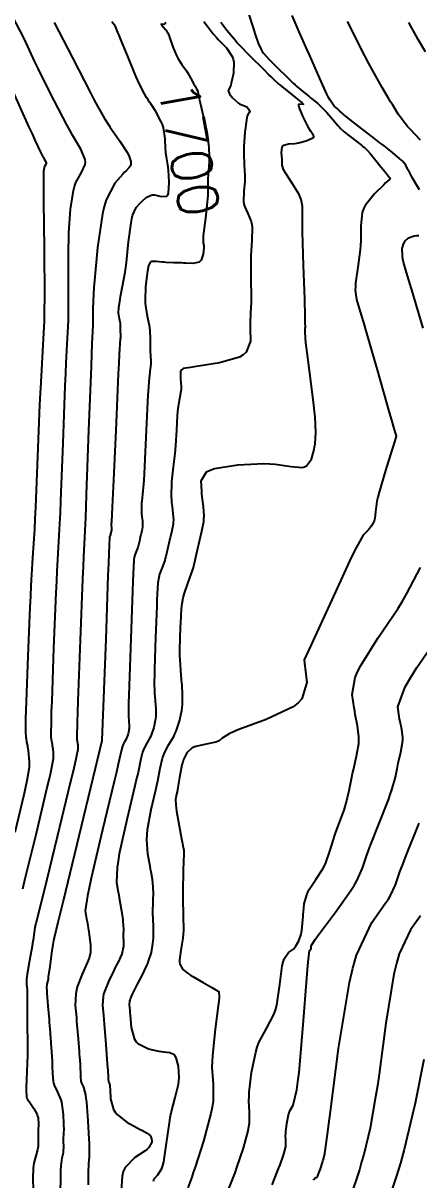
# Model space of a CAD drawing. Header units: metres. Extents: x 837475 to 838479, y 1189012 to 1191015.
# Drawn here: x 837652.5 to 837690.1, y 1189838.2 to 1189948.3 of the extents above; entities that cross this region are included whole.
import ezdxf

# ---------------------------------------------------------------- set-up
doc = ezdxf.new("R2010")
doc.units = ezdxf.units.M
doc.header["$LTSCALE"] = 0.3
doc.layers.add('COTAS 10', color=1, linetype='Continuous')
doc.layers.add('COTAS INT', color=252, linetype='Continuous')
doc.styles.get("Standard").update_dxf_attribs({"font": 'simplex.shx'})

msp = doc.modelspace()

# ---------------------------------------------------------------- linework, layer by layer
at = {"layer": 'COTAS 10'}
for points in [[(837666.057, 1189948.346), (837666.001, 1189948.26), (837665.944, 1189948.198), (837665.738, 1189948.164), (837665.624, 1189948.203), (837665.625, 1189948.187), (837665.64, 1189948.16), (837665.812, 1189947.962), (837666.04, 1189947.707), (837666.09, 1189947.642), (837666.135, 1189947.581), (837666.251, 1189947.383), (837666.373, 1189947.068), (837666.394, 1189947.011), (837666.421, 1189946.934), (837666.476, 1189946.779), (837666.727, 1189946.048), (837667.034, 1189945.265), (837667.125, 1189945.077), (837667.218, 1189944.901), (837667.573, 1189944.371), (837667.933, 1189943.891), (837668.029, 1189943.747), (837668.123, 1189943.597), (837668.45, 1189943.018), (837668.725, 1189942.496), (837668.786, 1189942.383), (837668.842, 1189942.284), (837668.991, 1189942.038), (837669.08, 1189941.877), (837669.097, 1189941.831), (837669.112, 1189941.784), (837669.138, 1189941.607), (837669.215, 1189941.17), (837669.261, 1189940.96), (837669.318, 1189940.71), (837669.611, 1189939.483), (837669.914, 1189938.117), (837669.977, 1189937.78), (837670.03, 1189937.46), (837670.146, 1189936.452), (837670.173, 1189935.571), (837670.172, 1189935.331), (837670.166, 1189935.093), (837670.109, 1189934.249), (837670.051, 1189933.488), (837670.044, 1189933.303), (837670.04, 1189933.129), (837670.061, 1189932.592), (837670.053, 1189931.871), (837670.031, 1189931.581), (837670.001, 1189931.252), (837669.824, 1189929.737), (837669.652, 1189928.293), (837669.625, 1189928.009), (837669.607, 1189927.775), (837669.617, 1189927.348), (837669.659, 1189927.126), (837669.662, 1189927.022), (837669.66, 1189926.899), (837669.621, 1189926.3), (837669.434, 1189925.727), (837669.339, 1189925.62), (837669.225, 1189925.536), (837668.659, 1189925.42), (837667.953, 1189925.449), (837667.751, 1189925.456), (837667.546, 1189925.463), (837666.785, 1189925.487), (837666.061, 1189925.52), (837665.88, 1189925.533), (837665.706, 1189925.547), (837665.15, 1189925.613), (837664.731, 1189925.6), (837664.645, 1189925.564), (837664.571, 1189925.515), (837664.409, 1189925.223), (837664.318, 1189924.672), (837664.29, 1189924.459), (837664.259, 1189924.221), (837664.135, 1189923.142), (837664.076, 1189921.962), (837664.086, 1189921.66), (837664.108, 1189921.368), (837664.283, 1189920.404), (837664.478, 1189919.524), (837664.513, 1189919.286), (837664.54, 1189919.05), (837664.566, 1189918.216), (837664.556, 1189917.465), (837664.56, 1189917.282), (837664.566, 1189917.109), (837664.611, 1189916.572), (837664.641, 1189916.102), (837664.637, 1189915.972), (837664.628, 1189915.841), (837664.555, 1189915.369), (837664.434, 1189914.185), (837664.395, 1189913.607), (837664.355, 1189912.919), (837664.19, 1189909.531), (837664.026, 1189906.102), (837663.987, 1189905.389), (837663.95, 1189904.779), (837663.837, 1189903.43), (837663.762, 1189902.791), (837663.749, 1189902.628), (837663.739, 1189902.472), (837663.733, 1189901.961), (837663.756, 1189901.513), (837663.765, 1189901.397), (837663.775, 1189901.284), (837663.822, 1189900.904), (837663.846, 1189900.543), (837663.843, 1189900.442), (837663.834, 1189900.34), (837663.766, 1189899.968), (837663.672, 1189899.589), (837663.647, 1189899.483), (837663.623, 1189899.376), (837663.539, 1189898.986), (837663.444, 1189898.594), (837663.412, 1189898.486), (837663.378, 1189898.379), (837663.236, 1189897.994), (837663.105, 1189897.633), (837663.078, 1189897.541), (837663.055, 1189897.453), (837663.006, 1189897.161), (837662.948, 1189895.856), (837662.919, 1189895.128), (837662.885, 1189894.242), (837662.717, 1189889.718), (837662.561, 1189885.187), (837662.533, 1189884.297), (837662.513, 1189883.564), (837662.499, 1189882.231), (837662.527, 1189881.927), (837662.541, 1189881.757), (837662.56, 1189881.449), (837662.555, 1189881.133), (837662.546, 1189881.043), (837662.533, 1189880.952), (837662.46, 1189880.616), (837662.35, 1189880.292), (837662.315, 1189880.209), (837662.278, 1189880.129), (837662.126, 1189879.865), (837661.981, 1189879.601), (837661.949, 1189879.521), (837661.92, 1189879.439), (837661.845, 1189879.117), (837661.534, 1189877.739), (837661.357, 1189876.991), (837661.14, 1189876.083), (837660.03, 1189871.482), (837658.945, 1189866.866), (837658.745, 1189865.95), (837658.589, 1189865.191), (837658.385, 1189863.757), (837658.486, 1189863.2), (837658.521, 1189862.994), (837658.559, 1189862.766), (837658.724, 1189861.754), (837658.864, 1189860.749), (837658.887, 1189860.525), (837658.903, 1189860.324), (837658.902, 1189859.796), (837658.747, 1189859.252), (837658.666, 1189859.042), (837658.569, 1189858.806), (837658.08, 1189857.737), (837657.619, 1189856.527), (837657.539, 1189856.202), (837657.48, 1189855.881), (837657.442, 1189854.757), (837657.542, 1189853.605), (837657.57, 1189853.267), (837657.599, 1189852.92), (837657.706, 1189851.597), (837657.8, 1189850.387), (837657.821, 1189850.112), (837657.84, 1189849.862), (837657.89, 1189849.173), (837657.919, 1189848.673), (837657.924, 1189848.542), (837657.929, 1189848.413), (837657.936, 1189847.976), (837657.978, 1189847.568), (837658.005, 1189847.457), (837658.038, 1189847.349), (837658.213, 1189846.966), (837658.41, 1189846.248), (837658.458, 1189845.927), (837658.503, 1189845.553), (837658.64, 1189843.763), (837658.732, 1189842.017), (837658.749, 1189841.67), (837658.761, 1189841.383), (837658.775, 1189840.843), (837658.767, 1189840.689), (837658.766, 1189840.645), (837658.766, 1189840.602), (837658.77, 1189840.443), (837658.769, 1189840.291), (837658.764, 1189840.251), (837658.759, 1189840.214), (837658.724, 1189840.087), (837658.69, 1189839.645), (837658.684, 1189839.408), (837658.68, 1189839.121), (837658.678, 1189837.669)], [(837690.31, 1189937.151), (837689.297, 1189938.192), (837689.058, 1189938.464), (837688.836, 1189938.729), (837688.184, 1189939.627), (837687.621, 1189940.536), (837687.456, 1189940.807), (837687.286, 1189941.088), (837686.641, 1189942.173), (837685.727, 1189943.829), (837685.388, 1189944.47), (837685.012, 1189945.188), (837683.345, 1189948.441)], [(837676.181, 1189837.679), (837676.699, 1189838.972), (837676.819, 1189839.287), (837676.929, 1189839.582), (837677.244, 1189840.491), (837677.434, 1189841.19), (837677.465, 1189841.353), (837677.486, 1189841.504), (837677.487, 1189841.937), (837677.462, 1189842.393), (837677.468, 1189842.557), (837677.48, 1189842.737), (837677.567, 1189843.526), (837677.734, 1189844.34), (837677.796, 1189844.536), (837677.865, 1189844.719), (837678.168, 1189845.277), (837678.528, 1189846.736), (837678.632, 1189847.489), (837678.739, 1189848.392), (837679.139, 1189852.913), (837679.483, 1189857.346), (837679.554, 1189858.195), (837679.613, 1189858.879), (837679.74, 1189859.979), (837679.792, 1189860.015), (837679.805, 1189860.028), (837679.817, 1189860.043), (837679.853, 1189860.105), (837679.878, 1189860.178), (837679.883, 1189860.198), (837679.887, 1189860.219), (837679.894, 1189860.295), (837679.898, 1189860.375), (837679.9, 1189860.398), (837679.902, 1189860.422), (837679.912, 1189860.512), (837680.27, 1189861.048), (837680.492, 1189861.354), (837680.766, 1189861.727), (837682.197, 1189863.641), (837683.675, 1189865.72), (837683.979, 1189866.198), (837684.238, 1189866.632), (837684.79, 1189867.847), (837685.19, 1189869.083), (837685.353, 1189869.531), (837685.539, 1189870.024), (837686.396, 1189872.189), (837687.239, 1189874.351), (837687.416, 1189874.843), (837687.567, 1189875.288), (837687.908, 1189876.514), (837688.098, 1189877.44), (837688.154, 1189877.698), (837688.212, 1189877.955), (837688.433, 1189878.891), (837688.585, 1189879.789), (837688.599, 1189880.024), (837688.601, 1189880.252), (837688.508, 1189881.027), (837688.346, 1189881.806), (837688.305, 1189882.037), (837688.266, 1189882.275), (837688.136, 1189883.191), (837688.85, 1189885.092), (837689.342, 1189885.951), (837689.963, 1189886.955), (837693.267, 1189891.779)]]:
    msp.add_lwpolyline(points, dxfattribs=at)
at = {"layer": 'COTAS INT'}
for points in [[(837673.899, 1189949.308), (837674.354, 1189947.862), (837674.46, 1189947.531), (837674.558, 1189947.231), (837674.839, 1189946.398), (837675.132, 1189945.776), (837675.237, 1189945.609), (837675.352, 1189945.443), (837675.855, 1189944.864), (837676.454, 1189944.271), (837676.63, 1189944.097), (837676.811, 1189943.919), (837677.5, 1189943.241), (837678.184, 1189942.589), (837678.361, 1189942.427), (837678.533, 1189942.274), (837679.11, 1189941.788), (837679.654, 1189941.348), (837679.806, 1189941.223), (837679.959, 1189941.097), (837680.512, 1189940.632), (837681.071, 1189940.113), (837681.227, 1189939.953), (837681.384, 1189939.787), (837681.951, 1189939.127), (837682.462, 1189938.519), (837682.582, 1189938.385), (837682.694, 1189938.267), (837683.018, 1189937.963), (837683.353, 1189937.705), (837683.47, 1189937.614), (837683.598, 1189937.516), (837684.15, 1189937.094), (837684.691, 1189936.668), (837684.813, 1189936.567), (837684.923, 1189936.474), (837685.217, 1189936.201), (837685.534, 1189935.843), (837685.657, 1189935.696), (837685.796, 1189935.529), (837686.427, 1189934.756), (837687.016, 1189934.025), (837687.129, 1189933.884), (837687.221, 1189933.771), (837687.369, 1189933.584), (837687.377, 1189933.569), (837687.379, 1189933.564), (837687.382, 1189933.559), (837687.394, 1189933.536), (837687.397, 1189933.509), (837687.394, 1189933.5), (837687.39, 1189933.491), (837687.362, 1189933.456), (837687.116, 1189933.219), (837686.974, 1189933.083), (837686.8, 1189932.916), (837685.906, 1189932.059), (837685.036, 1189930.946), (837684.878, 1189930.618), (837684.755, 1189930.281), (837684.609, 1189928.993), (837684.618, 1189927.572), (837684.592, 1189927.152), (837684.555, 1189926.72), (837684.322, 1189925.063), (837684.115, 1189923.536), (837684.095, 1189923.185), (837684.09, 1189922.866), (837684.209, 1189921.977), (837684.654, 1189920.498), (837684.856, 1189919.807), (837685.092, 1189918.995), (837686.229, 1189915.048), (837687.322, 1189911.23), (837687.531, 1189910.5), (837687.7, 1189909.912), (837687.968, 1189908.966), (837687.97, 1189908.948), (837687.971, 1189908.944), (837687.971, 1189908.941), (837687.972, 1189908.932), (837687.971, 1189908.925), (837687.97, 1189908.923), (837687.97, 1189908.92), (837687.966, 1189908.91), (837687.96, 1189908.891), (837687.957, 1189908.884), (837687.954, 1189908.875), (837687.94, 1189908.836), (837687.78, 1189908.326), (837687.684, 1189908.021), (837687.567, 1189907.645), (837686.958, 1189905.695), (837686.355, 1189903.626), (837686.24, 1189903.174), (837686.149, 1189902.775), (837686.008, 1189901.773), (837685.957, 1189901.168), (837685.921, 1189901.019), (837685.876, 1189900.878), (837685.636, 1189900.437), (837685.333, 1189900.062), (837685.248, 1189899.963), (837685.162, 1189899.866), (837684.849, 1189899.531), (837684.195, 1189898.395), (837683.895, 1189897.793), (837683.543, 1189897.066), (837681.842, 1189893.4), (837680.2, 1189889.794), (837679.886, 1189889.104), (837679.633, 1189888.549), (837679.225, 1189887.66), (837679.257, 1189887.324), (837679.281, 1189887.116), (837679.312, 1189886.86), (837679.476, 1189885.521), (837679.01, 1189883.967), (837678.644, 1189883.574), (837678.174, 1189883.198), (837675.619, 1189881.976), (837673.009, 1189881.025), (837672.505, 1189880.819), (837672.096, 1189880.64), (837671.406, 1189880.2), (837671.13, 1189879.948), (837670.981, 1189879.886), (837670.801, 1189879.828), (837669.888, 1189879.647), (837668.924, 1189879.425), (837668.712, 1189879.341), (837668.524, 1189879.248), (837668.042, 1189878.829), (837667.737, 1189878.175), (837667.661, 1189877.934), (837667.587, 1189877.666), (837667.351, 1189876.481), (837667.165, 1189875.335), (837667.124, 1189875.091), (837667.087, 1189874.88), (837666.989, 1189874.385), (837666.998, 1189873.823), (837667.028, 1189873.569), (837667.07, 1189873.274), (837667.322, 1189871.852), (837667.591, 1189870.467), (837667.644, 1189870.195), (837667.687, 1189869.971), (837667.764, 1189869.563), (837667.763, 1189869.172), (837667.757, 1189868.959), (837667.748, 1189868.7), (837667.697, 1189867.386), (837667.66, 1189865.787), (837667.66, 1189865.348), (837667.664, 1189864.911), (837667.718, 1189863.349), (837667.734, 1189861.894), (837667.715, 1189861.525), (837667.685, 1189861.171), (837667.491, 1189860.013), (837667.36, 1189859.088), (837667.371, 1189858.88), (837667.401, 1189858.693), (837667.678, 1189858.193), (837668.221, 1189857.78), (837668.419, 1189857.649), (837668.637, 1189857.511), (837669.595, 1189856.948), (837670.493, 1189856.447), (837670.672, 1189856.347), (837670.822, 1189856.263), (837671.114, 1189856.101), (837671.118, 1189855.515), (837671.086, 1189855.165), (837671.039, 1189854.733), (837670.751, 1189852.492), (837670.489, 1189850.006), (837670.459, 1189849.419), (837670.446, 1189848.876), (837670.554, 1189847.281), (837670.552, 1189845.652), (837670.47, 1189845.087), (837670.354, 1189844.473), (837669.642, 1189841.845), (837668.843, 1189839.366), (837668.671, 1189838.846), (837668.521, 1189838.398), (837668.157, 1189837.383)], [(837652.434, 1189865.86), (837652.646, 1189866.709), (837653.705, 1189871.036), (837654.744, 1189875.382), (837654.943, 1189876.242), (837655.104, 1189876.953), (837655.364, 1189878.282), (837655.364, 1189878.638), (837655.361, 1189878.735), (837655.355, 1189878.831), (837655.323, 1189879.176), (837655.28, 1189879.494), (837655.268, 1189879.573), (837655.256, 1189879.649), (837655.211, 1189879.893), (837655.172, 1189880.121), (837655.163, 1189880.187), (837655.154, 1189880.255), (837655.131, 1189880.51), (837655.164, 1189881.939), (837655.191, 1189882.747), (837655.225, 1189883.733), (837655.413, 1189888.786), (837655.624, 1189894.038), (837655.673, 1189895.15), (837655.718, 1189896.115), (837655.845, 1189898.363), (837655.972, 1189900.665), (837656.017, 1189901.663), (837656.066, 1189902.817), (837656.276, 1189908.289), (837656.487, 1189913.772), (837656.536, 1189914.933), (837656.582, 1189915.94), (837656.714, 1189918.289), (837656.791, 1189919.979), (837656.801, 1189920.571), (837656.808, 1189921.216), (837656.794, 1189923.993), (837656.796, 1189926.906), (837656.813, 1189927.637), (837656.837, 1189928.335), (837656.983, 1189930.582), (837657.259, 1189932.354), (837657.364, 1189932.752), (837657.483, 1189933.11), (837658.017, 1189934.069), (837658.385, 1189934.835), (837658.398, 1189935.071), (837658.374, 1189935.318), (837657.966, 1189936.295), (837657.182, 1189937.631), (837656.921, 1189938.104), (837656.64, 1189938.622), (837655.464, 1189940.862), (837654.228, 1189943.318), (837653.908, 1189943.971), (837653.599, 1189944.612), (837652.564, 1189946.832), (837651.478, 1189948.964)], [(837655.44, 1189948.351), (837657.163, 1189944.997), (837658.892, 1189941.656), (837659.248, 1189940.976), (837659.552, 1189940.402), (837660.207, 1189939.217), (837660.619, 1189938.587), (837660.769, 1189938.363), (837660.935, 1189938.119), (837661.664, 1189937.058), (837662.335, 1189936.032), (837662.465, 1189935.809), (837662.569, 1189935.613), (837662.741, 1189935.123), (837662.722, 1189934.843), (837662.706, 1189934.778), (837662.685, 1189934.72), (837662.569, 1189934.555), (837662.269, 1189934.247), (837662.131, 1189934.097), (837661.97, 1189933.919), (837661.191, 1189933.047), (837660.372, 1189931.47), (837660.185, 1189930.849), (837660.016, 1189930.148), (837659.551, 1189926.95), (837659.27, 1189923.789), (837659.218, 1189923.112), (837659.176, 1189922.521), (837659.117, 1189921.1), (837659.121, 1189920.335), (837659.119, 1189920.157), (837659.116, 1189919.994), (837659.095, 1189919.529), (837659.018, 1189917.771), (837658.98, 1189916.793), (837658.935, 1189915.603), (837658.71, 1189909.529), (837658.484, 1189903.425), (837658.437, 1189902.216), (837658.397, 1189901.215), (837658.311, 1189899.335), (837658.225, 1189897.517), (837658.185, 1189896.555), (837658.138, 1189895.394), (837657.91, 1189889.545), (837657.692, 1189883.773), (837657.651, 1189882.661), (837657.618, 1189881.759), (837657.572, 1189880.254), (837657.583, 1189880.127), (837657.587, 1189880.093), (837657.592, 1189880.06), (837657.612, 1189879.947), (837657.634, 1189879.825), (837657.64, 1189879.787), (837657.646, 1189879.747), (837657.668, 1189879.589), (837657.684, 1189879.417), (837657.686, 1189879.369), (837657.688, 1189879.32), (837657.688, 1189879.143), (837657.383, 1189877.76), (837657.193, 1189876.951), (837656.957, 1189875.958), (837655.721, 1189870.831), (837654.475, 1189865.714), (837654.232, 1189864.725), (837654.034, 1189863.923), (837653.686, 1189862.575), (837653.626, 1189862.36), (837653.61, 1189862.272), (837653.593, 1189862.172), (837653.531, 1189861.711), (837653.424, 1189860.973), (837653.378, 1189860.699), (837653.326, 1189860.395), (837653.08, 1189859.043), (837652.861, 1189857.749), (837652.825, 1189857.481), (837652.801, 1189857.252), (837652.804, 1189856.752), (837652.859, 1189856.263), (837652.868, 1189856.04), (837652.873, 1189855.78), (837652.868, 1189854.527), (837652.851, 1189853.309), (837652.849, 1189853.072), (837652.848, 1189852.878), (837652.857, 1189852.537), (837652.871, 1189852.284), (837652.874, 1189852.145), (837652.877, 1189851.976), (837652.885, 1189851.119), (837652.887, 1189850.267), (837652.886, 1189850.101), (837652.885, 1189849.966), (837652.877, 1189849.73), (837652.862, 1189849.516), (837652.856, 1189849.394), (837652.851, 1189849.245), (837652.826, 1189848.48), (837652.8, 1189847.714), (837652.794, 1189847.565), (837652.788, 1189847.443), (837652.769, 1189847.227), (837652.756, 1189847.103), (837652.755, 1189847.038), (837652.754, 1189846.96), (837652.756, 1189846.57), (837652.781, 1189846.165), (837652.794, 1189846.078), (837652.81, 1189846.002), (837652.891, 1189845.815), (837653.046, 1189845.611), (837653.108, 1189845.524), (837653.178, 1189845.423), (837653.503, 1189844.947), (837653.8, 1189844.375), (837653.853, 1189844.215), (837653.893, 1189844.053), (837653.931, 1189843.458), (837653.901, 1189842.859), (837653.898, 1189842.693), (837653.898, 1189842.528), (837653.915, 1189841.935), (837653.897, 1189841.345), (837653.874, 1189841.182), (837653.844, 1189841.019), (837653.672, 1189840.434), (837653.495, 1189839.748), (837653.461, 1189839.523), (837653.435, 1189839.282), (837653.395, 1189838.283), (837653.416, 1189837.191)], [(837656.043, 1189836.608), (837656.06, 1189838.695), (837656.074, 1189839.123), (837656.093, 1189839.487), (837656.198, 1189840.261), (837656.3, 1189840.637), (837656.318, 1189840.75), (837656.33, 1189840.866), (837656.335, 1189841.32), (837656.322, 1189841.794), (837656.322, 1189841.923), (837656.324, 1189842.052), (837656.348, 1189842.511), (837656.366, 1189843.074), (837656.365, 1189843.268), (837656.361, 1189843.479), (837656.323, 1189844.379), (837656.205, 1189845.317), (837656.149, 1189845.552), (837656.085, 1189845.777), (837655.77, 1189846.497), (837655.466, 1189847.162), (837655.408, 1189847.352), (837655.362, 1189847.544), (837655.288, 1189848.255), (837655.276, 1189849.016), (837655.268, 1189849.239), (837655.259, 1189849.468), (837655.209, 1189850.339), (837655.151, 1189851.168), (837655.136, 1189851.371), (837655.122, 1189851.562), (837655.077, 1189852.155), (837655.018, 1189852.863), (837654.996, 1189853.126), (837654.97, 1189853.419), (837654.855, 1189854.719), (837654.761, 1189855.945), (837654.749, 1189856.19), (837654.742, 1189856.395), (837654.767, 1189856.793), (837654.847, 1189857.129), (837654.875, 1189857.294), (837654.905, 1189857.49), (837655.035, 1189858.458), (837655.17, 1189859.493), (837655.203, 1189859.732), (837655.235, 1189859.949), (837655.335, 1189860.563), (837655.408, 1189860.952), (837655.422, 1189861.028), (837655.434, 1189861.091), (837655.453, 1189861.203), (837655.456, 1189861.223), (837655.458, 1189861.231), (837655.46, 1189861.24), (837655.811, 1189862.682), (837656.304, 1189864.716), (837660.009, 1189879.996), (837660.01, 1189879.997), (837660.011, 1189879.999), (837660.011, 1189880.001), (837660.013, 1189880.005), (837660.013, 1189880.009), (837660.012, 1189880.011), (837660.363, 1189889.625), (837660.584, 1189895.692), (837660.627, 1189896.855), (837660.662, 1189897.794), (837660.72, 1189899.32), (837660.732, 1189899.39), (837660.737, 1189899.411), (837660.744, 1189899.433), (837660.775, 1189899.519), (837660.809, 1189899.612), (837660.817, 1189899.637), (837660.825, 1189899.663), (837660.848, 1189899.757), (837660.868, 1189899.851), (837660.874, 1189899.876), (837660.88, 1189899.902), (837660.902, 1189899.992), (837660.919, 1189900.081), (837660.92, 1189900.106), (837660.921, 1189900.13), (837660.916, 1189900.217), (837660.904, 1189900.308), (837660.902, 1189900.335), (837660.9, 1189900.363), (837660.894, 1189900.47), (837660.896, 1189900.592), (837660.898, 1189900.63), (837660.901, 1189900.669), (837660.919, 1189900.822), (837660.995, 1189902.253), (837661.082, 1189904.138), (837661.32, 1189909.513), (837661.562, 1189914.891), (837661.611, 1189915.933), (837661.653, 1189916.781), (837661.743, 1189918.228), (837661.771, 1189918.408), (837661.775, 1189918.458), (837661.776, 1189918.508), (837661.765, 1189918.688), (837661.748, 1189918.893), (837661.745, 1189918.96), (837661.744, 1189919.03), (837661.748, 1189919.317), (837661.737, 1189919.636), (837661.727, 1189919.727), (837661.714, 1189919.818), (837661.639, 1189920.155), (837661.572, 1189920.524), (837661.564, 1189920.635), (837661.56, 1189920.751), (837661.583, 1189921.202), (837661.67, 1189921.808), (837661.707, 1189922.021), (837661.749, 1189922.253), (837661.948, 1189923.255), (837662.177, 1189924.587), (837662.238, 1189925.028), (837662.299, 1189925.499), (837662.509, 1189927.46), (837662.743, 1189929.278), (837662.818, 1189929.659), (837662.897, 1189929.987), (837663.221, 1189930.732), (837663.586, 1189931.123), (837663.691, 1189931.228), (837663.798, 1189931.332), (837664.197, 1189931.697), (837664.663, 1189931.926), (837664.812, 1189931.945), (837664.97, 1189931.944), (837665.609, 1189931.779), (837666.148, 1189931.81), (837666.152, 1189931.81), (837666.249, 1189931.933), (837666.322, 1189932.105), (837666.39, 1189933.141), (837666.303, 1189934.311), (837666.279, 1189934.569), (837666.253, 1189934.798), (837666.158, 1189935.386), (837666.071, 1189935.921), (837666.051, 1189936.117), (837666.032, 1189936.334), (837665.98, 1189937.29), (837665.82, 1189938.351), (837665.733, 1189938.634), (837665.628, 1189938.913), (837665.097, 1189939.881), (837664.618, 1189940.6), (837664.506, 1189940.766), (837664.364, 1189940.992), (837664.23, 1189941.21), (837663.826, 1189941.93), (837663.397, 1189942.842), (837663.248, 1189943.181), (837663.087, 1189943.557), (837662.395, 1189945.23), (837661.749, 1189946.816), (837661.616, 1189947.138), (837661.503, 1189947.409), (837661.259, 1189947.966), (837660.917, 1189948.419)], [(837669.69, 1189948.455), (837670.085, 1189947.919), (837670.181, 1189947.789), (837670.272, 1189947.667), (837670.556, 1189947.296), (837670.902, 1189946.895), (837671.033, 1189946.754), (837671.178, 1189946.601), (837671.829, 1189945.943), (837672.385, 1189945.122), (837672.472, 1189944.866), (837672.529, 1189944.598), (837672.49, 1189943.53), (837672.284, 1189942.592), (837672.236, 1189942.406), (837672.191, 1189942.253), (837672.061, 1189941.966), (837672.003, 1189941.861), (837672.004, 1189941.821), (837672.013, 1189941.777), (837672.104, 1189941.582), (837672.277, 1189941.344), (837672.337, 1189941.273), (837672.402, 1189941.2), (837672.678, 1189940.918), (837672.983, 1189940.669), (837673.066, 1189940.617), (837673.148, 1189940.571), (837673.441, 1189940.467), (837673.698, 1189940.37), (837673.758, 1189940.329), (837673.812, 1189940.282), (837673.968, 1189940.064), (837674.04, 1189939.858), (837674.041, 1189939.82), (837674.035, 1189939.789), (837673.946, 1189939.746), (837673.804, 1189939.47), (837673.765, 1189939.293), (837673.725, 1189939.072), (837673.58, 1189937.91), (837673.482, 1189936.553), (837673.472, 1189936.209), (837673.469, 1189935.878), (837673.52, 1189934.798), (837673.573, 1189933.805), (837673.572, 1189933.53), (837673.564, 1189933.254), (837673.478, 1189932.257), (837673.458, 1189931.33), (837673.491, 1189931.099), (837673.541, 1189930.879), (837673.862, 1189930.178), (837674.185, 1189929.398), (837674.235, 1189929.129), (837674.269, 1189928.837), (837674.251, 1189927.589), (837674.159, 1189926.157), (837674.146, 1189925.748), (837674.138, 1189925.335), (837674.155, 1189923.801), (837674.181, 1189922.372), (837674.18, 1189922.025), (837674.174, 1189921.7), (837674.122, 1189920.699), (837674.075, 1189919.764), (837674.073, 1189919.48), (837674.076, 1189919.184), (837674.124, 1189918.023), (837673.716, 1189916.955), (837673.431, 1189916.718), (837673.072, 1189916.506), (837671.153, 1189915.952), (837669.162, 1189915.632), (837668.757, 1189915.568), (837668.415, 1189915.514), (837667.71, 1189915.405), (837667.494, 1189915.23), (837667.461, 1189915.134), (837667.44, 1189915.016), (837667.462, 1189914.421), (837667.507, 1189913.683), (837667.501, 1189913.477), (837667.486, 1189913.269), (837667.366, 1189912.51), (837667.214, 1189911.59), (837667.18, 1189911.281), (837667.148, 1189910.948), (837667.059, 1189909.549), (837666.971, 1189908.066), (837666.94, 1189907.68), (837666.905, 1189907.304), (837666.754, 1189906.038), (837666.622, 1189904.913), (837666.599, 1189904.627), (837666.583, 1189904.352), (837666.571, 1189903.453), (837666.612, 1189902.664), (837666.628, 1189902.459), (837666.646, 1189902.261), (837666.728, 1189901.592), (837666.772, 1189900.956), (837666.765, 1189900.777), (837666.75, 1189900.598), (837666.63, 1189899.944), (837666.464, 1189899.277), (837666.42, 1189899.09), (837666.377, 1189898.902), (837666.23, 1189898.215), (837666.062, 1189897.525), (837666.007, 1189897.335), (837665.947, 1189897.146), (837665.697, 1189896.468), (837665.467, 1189895.834), (837665.419, 1189895.672), (837665.379, 1189895.516), (837665.292, 1189895.003), (837665.233, 1189893.918), (837665.211, 1189893.402), (837665.186, 1189892.792), (837665.072, 1189889.811), (837664.979, 1189886.804), (837664.967, 1189886.178), (837664.96, 1189885.642), (837664.985, 1189884.452), (837665.042, 1189883.844), (837665.056, 1189883.675), (837665.069, 1189883.506), (837665.108, 1189882.891), (837665.097, 1189882.26), (837665.079, 1189882.081), (837665.054, 1189881.9), (837664.907, 1189881.229), (837664.689, 1189880.582), (837664.619, 1189880.417), (837664.545, 1189880.258), (837664.241, 1189879.73), (837663.953, 1189879.203), (837663.889, 1189879.045), (837663.831, 1189878.88), (837663.68, 1189878.238), (837663.411, 1189876.938), (837663.279, 1189876.358), (837663.122, 1189875.682), (837662.349, 1189872.449), (837661.629, 1189869.185), (837661.506, 1189868.49), (837661.416, 1189867.885), (837661.364, 1189866.455), (837661.531, 1189865.557), (837661.579, 1189865.287), (837661.627, 1189865.009), (837661.806, 1189863.929), (837661.949, 1189862.93), (837661.975, 1189862.703), (837661.995, 1189862.497), (837662.017, 1189861.935), (837662.007, 1189861.516), (837662.007, 1189861.401), (837662.008, 1189861.287), (837662.022, 1189860.877), (837662.023, 1189860.484), (837662.016, 1189860.38), (837662.006, 1189860.277), (837661.943, 1189859.924), (837661.836, 1189859.576), (837661.798, 1189859.478), (837661.757, 1189859.378), (837661.578, 1189859.01), (837661.31, 1189858.491), (837661.213, 1189858.296), (837661.106, 1189858.079), (837660.634, 1189857.11), (837660.215, 1189856.078), (837660.14, 1189855.821), (837660.084, 1189855.576), (837660.029, 1189854.794), (837660.114, 1189853.792), (837660.145, 1189853.408), (837660.18, 1189852.977), (837660.334, 1189851.039), (837660.478, 1189849.212), (837660.506, 1189848.852), (837660.529, 1189848.555), (837660.572, 1189848.008), (837660.579, 1189847.878), (837660.58, 1189847.844), (837660.582, 1189847.811), (837660.583, 1189847.698), (837660.594, 1189847.592), (837660.601, 1189847.563), (837660.61, 1189847.535), (837660.655, 1189847.436), (837660.712, 1189847.139), (837660.729, 1189846.985), (837660.745, 1189846.802), (837660.806, 1189845.882), (837661.079, 1189844.859), (837661.229, 1189844.611), (837661.412, 1189844.377), (837662.342, 1189843.656), (837663.336, 1189843.115), (837663.558, 1189842.995), (837663.758, 1189842.887), (837664.291, 1189842.603), (837664.59, 1189842.348), (837664.643, 1189842.258), (837664.682, 1189842.16), (837664.716, 1189841.737), (837664.439, 1189841.225), (837664.283, 1189841.071), (837664.092, 1189840.911), (837663.114, 1189840.29), (837662.177, 1189839.318), (837662.012, 1189838.938), (837661.888, 1189838.509), (837661.78, 1189836.559)], [(837664.873, 1189838.015), (837664.916, 1189838.164), (837664.974, 1189838.297), (837665.3, 1189838.635), (837665.682, 1189839.234), (837665.775, 1189839.531), (837665.862, 1189839.884), (837666.128, 1189841.633), (837666.393, 1189843.592), (837666.48, 1189844.078), (837666.572, 1189844.54), (837666.951, 1189846.004), (837667.251, 1189847.252), (837667.293, 1189847.578), (837667.318, 1189847.894), (837667.258, 1189848.965), (837667.027, 1189849.781), (837666.944, 1189849.937), (837666.852, 1189850.063), (837666.451, 1189850.263), (837665.858, 1189850.315), (837665.646, 1189850.346), (837665.413, 1189850.385), (837664.398, 1189850.589), (837663.451, 1189851.063), (837663.261, 1189851.272), (837663.102, 1189851.515), (837662.789, 1189852.676), (837662.696, 1189853.847), (837662.676, 1189854.097), (837662.659, 1189854.314), (837662.615, 1189854.831), (837662.639, 1189855.173), (837662.664, 1189855.279), (837662.697, 1189855.392), (837662.88, 1189855.843), (837663.164, 1189856.41), (837663.26, 1189856.596), (837663.363, 1189856.795), (837663.8, 1189857.616), (837664.231, 1189858.502), (837664.33, 1189858.742), (837664.421, 1189858.979), (837664.679, 1189859.816), (837664.832, 1189860.667), (837664.856, 1189860.914), (837664.873, 1189861.166), (837664.87, 1189862.113), (837664.836, 1189863.099), (837664.833, 1189863.375), (837664.833, 1189863.651), (837664.857, 1189864.66), (837664.872, 1189865.599), (837664.866, 1189865.831), (837664.856, 1189866.051), (837664.785, 1189866.746), (837664.657, 1189867.49), (837664.611, 1189867.741), (837664.561, 1189868.012), (837664.343, 1189869.153), (837664.243, 1189870.579), (837664.267, 1189871.03), (837664.314, 1189871.504), (837664.669, 1189873.417), (837665.104, 1189875.281), (837665.201, 1189875.725), (837665.288, 1189876.136), (837665.516, 1189877.36), (837665.742, 1189878.321), (837665.828, 1189878.568), (837665.924, 1189878.806), (837666.356, 1189879.595), (837666.811, 1189880.386), (837666.923, 1189880.625), (837667.028, 1189880.873), (837667.355, 1189881.841), (837667.575, 1189882.847), (837667.612, 1189883.119), (837667.64, 1189883.387), (837667.656, 1189884.332), (837667.597, 1189885.254), (837667.578, 1189885.508), (837667.557, 1189885.761), (837667.472, 1189886.672), (837667.408, 1189887.719), (837667.401, 1189888.059), (837667.398, 1189888.42), (837667.427, 1189889.904), (837667.486, 1189891.342), (837667.503, 1189891.675), (837667.519, 1189891.98), (837667.578, 1189892.844), (837667.702, 1189893.579), (837667.76, 1189893.802), (837667.828, 1189894.034), (837668.158, 1189894.943), (837668.516, 1189895.913), (837668.601, 1189896.184), (837668.681, 1189896.456), (837668.921, 1189897.444), (837669.132, 1189898.428), (837669.194, 1189898.697), (837669.256, 1189898.965), (837669.494, 1189899.92), (837669.666, 1189900.857), (837669.687, 1189901.113), (837669.697, 1189901.368), (837669.635, 1189902.279), (837669.518, 1189903.201), (837669.493, 1189903.464), (837669.471, 1189903.729), (837669.417, 1189904.712), (837669.932, 1189905.558), (837670.269, 1189905.738), (837670.689, 1189905.893), (837672.907, 1189906.253), (837675.371, 1189906.353), (837675.945, 1189906.344), (837676.474, 1189906.318), (837677.995, 1189906.092), (837679.033, 1189905.995), (837679.256, 1189906.051), (837679.452, 1189906.143), (837679.928, 1189906.772), (837680.169, 1189907.687), (837680.217, 1189907.959), (837680.257, 1189908.239), (837680.331, 1189909.318), (837680.266, 1189910.799), (837680.218, 1189911.332), (837680.157, 1189911.919), (837679.828, 1189914.482), (837679.499, 1189916.921), (837679.437, 1189917.428), (837679.389, 1189917.863), (837679.322, 1189918.827), (837679.334, 1189919.259), (837679.335, 1189919.359), (837679.335, 1189919.449), (837679.328, 1189919.703), (837679.32, 1189919.88), (837679.319, 1189919.923), (837679.319, 1189919.962), (837679.324, 1189920.08), (837679.306, 1189920.928), (837679.291, 1189921.428), (837679.272, 1189922.042), (837679.169, 1189925.217), (837679.074, 1189928.472), (837679.06, 1189929.137), (837679.051, 1189929.699), (837679.063, 1189930.878), (837678.945, 1189931.516), (837678.854, 1189931.737), (837678.738, 1189931.978), (837678.108, 1189933.008), (837677.475, 1189933.984), (837677.357, 1189934.189), (837677.264, 1189934.367), (837677.132, 1189934.777), (837677.143, 1189935.096), (837677.139, 1189935.217), (837677.132, 1189935.351), (837677.082, 1189935.955), (837677.139, 1189936.509), (837677.199, 1189936.612), (837677.278, 1189936.694), (837677.724, 1189936.808), (837678.331, 1189936.837), (837678.511, 1189936.865), (837678.696, 1189936.901), (837679.409, 1189937.103), (837679.974, 1189937.337), (837680.065, 1189937.393), (837680.129, 1189937.447), (837680.126, 1189937.61), (837679.86, 1189937.965), (837679.758, 1189938.139), (837679.643, 1189938.346), (837679.126, 1189939.369), (837678.74, 1189940.312), (837678.709, 1189940.469), (837678.71, 1189940.581), (837678.986, 1189940.61), (837679.149, 1189940.58), (837679.079, 1189940.655), (837678.96, 1189940.766), (837678.113, 1189941.465), (837677.136, 1189942.25), (837676.935, 1189942.414), (837676.763, 1189942.556), (837676.394, 1189942.877), (837676.204, 1189943.064), (837676.145, 1189943.122), (837676.084, 1189943.182), (837675.843, 1189943.421), (837675.418, 1189943.842), (837674.094, 1189945.154), (837673.075, 1189946.2), (837672.826, 1189946.469), (837672.591, 1189946.731), (837671.862, 1189947.602), (837671.287, 1189948.345)], [(837690.199, 1189932.41), (837689.998, 1189932.739), (837689.496, 1189933.611), (837689.203, 1189934.169), (837689.135, 1189934.3), (837689.071, 1189934.421), (837688.886, 1189934.77), (837688.601, 1189935.127), (837688.475, 1189935.253), (837688.328, 1189935.39), (837687.624, 1189935.98), (837686.834, 1189936.604), (837686.631, 1189936.763), (837686.436, 1189936.915), (837685.791, 1189937.413), (837685.13, 1189937.921), (837684.925, 1189938.079), (837684.71, 1189938.245), (837683.854, 1189938.909), (837683.1, 1189939.501), (837682.95, 1189939.622), (837682.825, 1189939.724), (837682.585, 1189939.938), (837682.464, 1189940.064), (837682.414, 1189940.111), (837682.357, 1189940.163), (837682.093, 1189940.394), (837681.691, 1189940.957), (837681.548, 1189941.218), (837681.391, 1189941.525), (837680.708, 1189943.014), (837679.938, 1189944.783), (837679.727, 1189945.266), (837679.516, 1189945.746), (837678.759, 1189947.455), (837678.076, 1189949.034)], [(837690.779, 1189945.58), (837690.071, 1189946.75), (837689.196, 1189948.366)], [(837651.387, 1189942.016), (837652.997, 1189938.466), (837653.324, 1189937.752), (837653.598, 1189937.154), (837654.158, 1189935.964), (837654.358, 1189935.583), (837654.406, 1189935.495), (837654.45, 1189935.414), (837654.583, 1189935.187), (837654.653, 1189935.021), (837654.657, 1189934.979), (837654.655, 1189934.939), (837654.592, 1189934.808), (837654.501, 1189934.645), (837654.481, 1189934.584), (837654.463, 1189934.517), (837654.416, 1189934.215), (837654.405, 1189932.881), (837654.409, 1189932.162), (837654.416, 1189931.292), (837654.47, 1189926.887), (837654.495, 1189922.097), (837654.484, 1189920.984), (837654.465, 1189919.964), (837654.332, 1189917.049), (837654.145, 1189914.11), (837654.092, 1189913.073), (837654.039, 1189911.941), (837653.841, 1189907.049), (837653.648, 1189902.209), (837653.597, 1189901.11), (837653.548, 1189900.115), (837653.379, 1189897.392), (837653.211, 1189894.713), (837653.161, 1189893.746), (837653.11, 1189892.682), (837652.916, 1189888.027), (837652.759, 1189883.694), (837652.731, 1189882.833), (837652.71, 1189882.119), (837652.691, 1189880.765), (837652.725, 1189880.383), (837652.738, 1189880.281), (837652.751, 1189880.182), (837652.811, 1189879.839), (837652.878, 1189879.473), (837652.897, 1189879.359), (837652.915, 1189879.24), (837652.979, 1189878.763), (837653.027, 1189878.246), (837653.035, 1189878.101), (837653.041, 1189877.955), (837653.041, 1189877.421), (837652.824, 1189876.146), (837652.693, 1189875.533), (837652.531, 1189874.806), (837651.689, 1189871.241)], [(837690.554, 1189919.243), (837689.895, 1189921.5), (837689.729, 1189922.058), (837689.569, 1189922.586), (837689.046, 1189924.248), (837688.681, 1189925.541), (837688.62, 1189925.836), (837688.576, 1189926.104), (837688.563, 1189926.842), (837688.713, 1189927.34), (837688.772, 1189927.456), (837688.839, 1189927.563), (837689.142, 1189927.87), (837689.686, 1189928.048), (837689.903, 1189928.073), (837690.151, 1189928.088)], [(837671.783, 1189836.592), (837672.467, 1189838.338), (837672.649, 1189838.832), (837672.827, 1189839.33), (837673.443, 1189841.168), (837673.894, 1189842.832), (837673.967, 1189843.22), (837674.019, 1189843.578), (837674.02, 1189844.609), (837673.962, 1189845.693), (837673.977, 1189846.083), (837674.004, 1189846.512), (837674.212, 1189848.39), (837674.609, 1189850.326), (837674.756, 1189850.793), (837674.919, 1189851.229), (837675.641, 1189852.555), (837676.337, 1189853.885), (837676.484, 1189854.325), (837676.611, 1189854.796), (837676.903, 1189856.753), (837677.13, 1189858.537), (837677.216, 1189858.898), (837677.313, 1189859.201), (837677.743, 1189859.817), (837678.195, 1189860.132), (837678.304, 1189860.246), (837678.407, 1189860.371), (837678.72, 1189860.917), (837678.939, 1189861.547), (837678.982, 1189861.724), (837679.017, 1189861.903), (837679.081, 1189862.563), (837679.114, 1189863.259), (837679.13, 1189863.462), (837679.148, 1189863.668), (837679.239, 1189864.45), (837679.473, 1189865.294), (837679.582, 1189865.541), (837679.71, 1189865.792), (837680.332, 1189866.748), (837680.992, 1189867.765), (837681.145, 1189868.057), (837681.284, 1189868.352), (837681.676, 1189869.454), (837682.007, 1189870.571), (837682.108, 1189870.876), (837682.213, 1189871.18), (837682.624, 1189872.263), (837683.024, 1189873.372), (837683.121, 1189873.692), (837683.213, 1189874.017), (837683.495, 1189875.241), (837683.754, 1189876.506), (837683.831, 1189876.857), (837683.91, 1189877.209), (837684.211, 1189878.486), (837684.419, 1189879.712), (837684.438, 1189880.032), (837684.441, 1189880.344), (837684.314, 1189881.402), (837684.093, 1189882.465), (837684.037, 1189882.781), (837683.983, 1189883.106), (837683.806, 1189884.356), (837684.081, 1189885.976), (837684.312, 1189886.534), (837684.61, 1189887.139), (837686.246, 1189889.72), (837688.128, 1189892.513), (837688.581, 1189893.252), (837689.004, 1189893.977), (837690.287, 1189896.47)], [(837680.118, 1189838.12), (837680.144, 1189838.18), (837680.17, 1189838.23), (837680.256, 1189838.332), (837680.331, 1189838.368), (837680.367, 1189838.384), (837680.426, 1189838.407), (837680.511, 1189838.543), (837680.546, 1189838.622), (837680.586, 1189838.718), (837680.771, 1189839.216), (837680.966, 1189839.811), (837681.013, 1189839.969), (837681.056, 1189840.124), (837681.185, 1189840.661), (837681.45, 1189842.509), (837681.58, 1189843.492), (837681.734, 1189844.678), (837682.491, 1189850.661), (837683.532, 1189856.948), (837683.865, 1189858.326), (837684.218, 1189859.547), (837685.652, 1189862.645), (837686.947, 1189864.456), (837687.212, 1189864.866), (837687.435, 1189865.236), (837687.903, 1189866.241), (837688.373, 1189867.595), (837688.599, 1189868.185), (837688.865, 1189868.868), (837690.168, 1189872.115)], [(837690.307, 1189863.309), (837689.346, 1189861.964), (837688.28, 1189859.664), (837688.018, 1189858.757), (837687.771, 1189857.734), (837686.998, 1189853.065), (837686.353, 1189848.227), (837686.188, 1189847.097), (837686.027, 1189846.059), (837685.493, 1189843.065), (837684.896, 1189840.577), (837684.695, 1189839.857), (837684.48, 1189839.124), (837683.574, 1189836.365)], [(837690.604, 1189849.608), (837689.802, 1189845.469), (837688.736, 1189841.03), (837688.378, 1189839.746), (837687.993, 1189838.438), (837686.376, 1189833.514)]]:
    msp.add_lwpolyline(points, dxfattribs=at)

# ---------------------------------------------------------------- texts
at = {"layer": 'COTAS 10', "insert": (837665.265, 1189942.41), "char_height": 3.799998, "attachment_point": 7, "rotation": 279.8838013}
msp.add_mtext('1700', dxfattribs=at)

doc.saveas('drawing.dxf')
